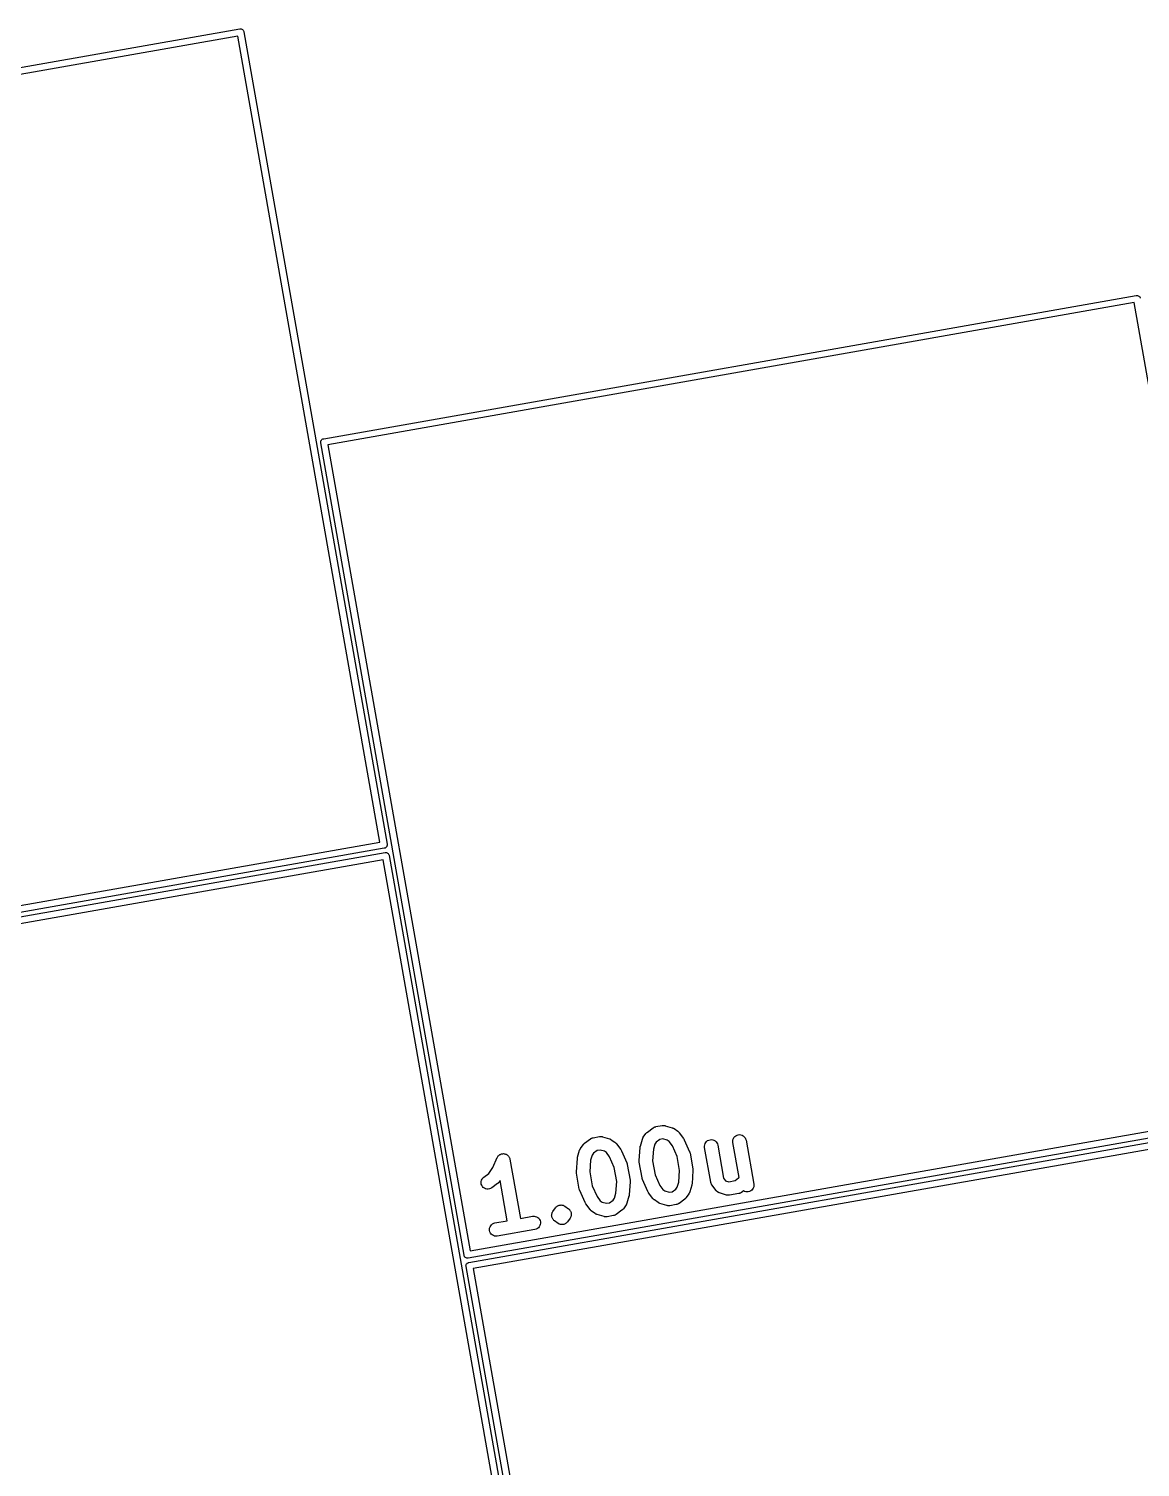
# Model space of a CAD drawing. Extents: x 61 to 358, y -137 to -43.
# Drawn here: x 304.44 to 329.75, y -76.73 to -43.97 of the extents above; entities that cross this region are included whole.
import ezdxf

# ---------------------------------------------------------------- set-up
doc = ezdxf.new("R2010")
doc.units = 0
doc.header["$MEASUREMENT"] = 0
doc.layers.add('BLACK', color=7, linetype='CONTINUOUS')

msp = doc.modelspace()

# ---------------------------------------------------------------- linework, layer by layer
at = {"layer": 'BLACK', "linetype": 'CONTINUOUS'}
for p, q in [((290.737, -47.2378), (309.241, -43.9752)), ((309.196, -44.1379), (290.835, -47.3753)), ((312.433, -62.4982), (309.196, -44.1379)), ((309.241, -43.9752), (309.244, -43.9742)), ((309.244, -43.9742), (309.248, -43.9739)), ((309.248, -43.9739), (309.251, -43.9737)), ((309.248, -43.9739), (309.248, -43.9739)), ((309.251, -43.9737), (309.259, -43.9731)), ((309.259, -43.9731), (309.274, -43.9749)), ((309.274, -43.9749), (309.288, -43.9795)), ((309.288, -43.9795), (309.301, -43.9869)), ((309.301, -43.9869), (309.313, -43.9967)), ((309.313, -43.9967), (309.322, -44.0085)), ((309.322, -44.0085), (309.329, -44.0219)), ((309.329, -44.0219), (309.332, -44.0327)), ((309.332, -44.0327), (309.332, -44.0327)), ((309.332, -44.0327), (309.333, -44.0363)), ((309.333, -44.0363), (309.333, -44.04)), ((309.333, -44.04), (312.596, -62.5431)), ((311.152, -53.3101), (329.655, -50.0475)), ((329.655, -50.0475), (329.659, -50.0465)), ((329.659, -50.0465), (329.662, -50.0462)), ((329.662, -50.0462), (329.666, -50.0459)), ((329.662, -50.0462), (329.662, -50.0462)), ((329.666, -50.0459), (329.674, -50.0454)), ((329.674, -50.0454), (329.689, -50.0471)), ((329.689, -50.0471), (329.703, -50.0518)), ((329.703, -50.0518), (329.716, -50.0592)), ((329.716, -50.0592), (329.727, -50.069)), ((329.727, -50.069), (329.737, -50.0808)), ((329.737, -50.0808), (329.743, -50.0941)), ((329.743, -50.0941), (329.746, -50.105)), ((329.746, -50.105), (329.746, -50.105)), ((329.746, -50.105), (329.747, -50.1086)), ((329.747, -50.1086), (329.748, -50.1123)), ((329.61, -50.2102), (311.25, -53.4476)), ((332.848, -68.5705), (329.61, -50.2102)), ((311.085, -53.3841), (311.087, -53.3692)), ((311.086, -53.3991), (311.085, -53.3841)), ((311.087, -53.4027), (311.086, -53.3991)), ((311.087, -53.3692), (311.091, -53.355)), ((311.091, -53.355), (311.099, -53.3419)), ((311.099, -53.3419), (311.109, -53.3305)), ((311.109, -53.3305), (311.12, -53.3212)), ((311.12, -53.3212), (311.134, -53.3144)), ((311.134, -53.3144), (311.145, -53.3114)), ((311.145, -53.3114), (311.148, -53.3104)), ((311.145, -53.3114), (311.145, -53.3114)), ((311.148, -53.3104), (311.152, -53.3101)), ((314.35, -71.9058), (311.087, -53.4027)), ((311.25, -53.4476), (314.487, -71.808)), ((294.073, -65.7357), (312.433, -62.4982)), ((312.596, -62.5431), (312.597, -62.5468)), ((312.598, -62.5617), (312.596, -62.5766)), ((312.597, -62.5468), (312.597, -62.5505)), ((312.597, -62.5505), (312.597, -62.5505)), ((312.597, -62.5505), (312.598, -62.5617)), ((312.531, -62.6357), (294.028, -65.8983)), ((294.045, -65.9984), (312.549, -62.7358)), ((312.504, -62.8985), (294.143, -66.1359)), ((315.741, -81.2588), (312.504, -62.8985)), ((312.535, -62.6355), (312.531, -62.6357)), ((312.538, -62.6344), (312.535, -62.6355)), ((312.549, -62.6314), (312.538, -62.6344)), ((312.538, -62.6344), (312.538, -62.6344)), ((312.562, -62.6246), (312.549, -62.6314)), ((312.549, -62.7358), (312.552, -62.7348)), ((312.552, -62.7348), (312.556, -62.7345)), ((312.556, -62.7345), (312.559, -62.7342)), ((312.556, -62.7345), (312.556, -62.7345)), ((312.559, -62.7342), (312.567, -62.7336)), ((312.574, -62.6154), (312.562, -62.6246)), ((312.567, -62.7336), (312.582, -62.7354)), ((312.584, -62.604), (312.574, -62.6154)), ((312.582, -62.7354), (312.596, -62.7401)), ((312.589, -62.595), (312.584, -62.6034)), ((312.584, -62.6034), (312.584, -62.604)), ((312.591, -62.5909), (312.589, -62.595)), ((312.594, -62.5821), (312.591, -62.5909)), ((312.596, -62.5766), (312.594, -62.5821)), ((312.596, -62.7401), (312.609, -62.7475)), ((312.609, -62.7475), (312.621, -62.7572)), ((312.621, -62.7572), (312.63, -62.7691)), ((312.63, -62.7691), (312.637, -62.7824)), ((312.637, -62.7824), (312.64, -62.7933)), ((312.64, -62.7933), (312.64, -62.7933)), ((312.64, -62.7933), (312.641, -62.7969)), ((312.641, -62.7969), (312.641, -62.8006)), ((312.641, -62.8006), (315.904, -81.3037)), ((332.945, -68.708), (314.442, -71.9706)), ((314.487, -71.808), (332.848, -68.5705)), ((314.46, -72.0707), (332.963, -68.8081)), ((332.918, -68.9708), (314.558, -72.2082)), ((318.497, -69.1275), (318.502, -69.1207)), ((318.502, -69.1207), (318.507, -69.1164)), ((318.507, -69.1164), (318.511, -69.1116)), ((318.511, -69.1116), (318.518, -69.1064)), ((318.518, -69.1064), (318.524, -69.1007)), ((318.524, -69.1007), (318.655, -69.004)), ((318.655, -69.004), (318.656, -69.0028)), ((318.656, -69.0028), (318.66, -69.0005)), ((318.66, -69.0005), (318.664, -68.9978)), ((318.664, -68.9978), (318.673, -68.9931)), ((318.673, -68.9931), (318.682, -68.9878)), ((318.682, -68.9878), (318.686, -68.9864)), ((318.686, -68.9864), (318.69, -68.9843)), ((318.69, -68.9843), (318.7, -68.9815)), ((318.7, -68.9815), (318.71, -68.9782)), ((318.71, -68.9782), (318.715, -68.9776)), ((318.715, -68.9776), (318.719, -68.9764)), ((318.719, -68.9764), (318.862, -68.9511)), ((318.862, -68.9511), (318.864, -68.9508)), ((318.864, -68.9508), (318.868, -68.9505)), ((318.868, -68.9505), (318.873, -68.9496)), ((318.873, -68.9496), (318.883, -68.9496)), ((318.883, -68.9496), (318.894, -68.9489)), ((318.894, -68.9489), (318.898, -68.9495)), ((318.898, -68.9495), (318.903, -68.9495)), ((318.903, -68.9495), (318.913, -68.9515)), ((318.913, -68.9515), (318.923, -68.9529)), ((318.923, -68.9529), (318.927, -68.9543)), ((318.927, -68.9543), (318.932, -68.9552)), ((318.932, -68.9552), (319.087, -69.0014)), ((319.087, -69.0014), (319.089, -69.002)), ((319.089, -69.002), (319.097, -69.0054)), ((319.097, -69.0054), (319.105, -69.0081)), ((319.105, -69.0081), (319.111, -69.0112)), ((319.111, -69.0112), (319.117, -69.0136)), ((319.117, -69.0136), (319.124, -69.0185)), ((319.124, -69.0185), (319.131, -69.0227)), ((319.131, -69.0227), (319.215, -69.0815)), ((319.215, -69.0815), (319.217, -69.0828)), ((319.217, -69.0828), (319.224, -69.0884)), ((319.224, -69.0884), (319.23, -69.0935)), ((319.23, -69.0935), (319.235, -69.0982)), ((319.235, -69.0982), (319.239, -69.1024)), ((319.239, -69.1024), (319.245, -69.1092)), ((319.245, -69.1092), (319.25, -69.1156)), ((319.25, -69.1156), (319.347, -69.2459)), ((317.002, -69.4718), (317.061, -69.3877)), ((317.061, -69.3877), (317.062, -69.386)), ((317.062, -69.386), (317.068, -69.3796)), ((317.068, -69.3796), (317.073, -69.3727)), ((317.073, -69.3727), (317.078, -69.3684)), ((317.078, -69.3684), (317.082, -69.3637)), ((317.082, -69.3637), (317.089, -69.3585)), ((317.089, -69.3585), (317.095, -69.3527)), ((317.095, -69.3527), (317.225, -69.2561)), ((317.225, -69.2561), (317.227, -69.2548)), ((317.227, -69.2548), (317.231, -69.2526)), ((317.231, -69.2526), (317.234, -69.2498)), ((317.234, -69.2498), (317.244, -69.2451)), ((317.244, -69.2451), (317.253, -69.2399)), ((317.253, -69.2399), (317.257, -69.2384)), ((317.257, -69.2384), (317.261, -69.2364)), ((317.261, -69.2364), (317.271, -69.2336)), ((317.271, -69.2336), (317.281, -69.2302)), ((317.281, -69.2302), (317.285, -69.2296)), ((317.285, -69.2296), (317.29, -69.2284)), ((317.29, -69.2284), (317.433, -69.2032)), ((317.433, -69.2032), (317.435, -69.2028)), ((317.435, -69.2028), (317.439, -69.2026)), ((317.439, -69.2026), (317.443, -69.2017)), ((317.443, -69.2017), (317.454, -69.2016)), ((317.454, -69.2016), (317.464, -69.201)), ((317.464, -69.201), (317.469, -69.2016)), ((317.469, -69.2016), (317.473, -69.2015)), ((317.473, -69.2015), (317.483, -69.2035)), ((317.483, -69.2035), (317.494, -69.2049)), ((317.494, -69.2049), (317.498, -69.2063)), ((317.498, -69.2063), (317.502, -69.2072)), ((317.502, -69.2072), (317.658, -69.2535)), ((317.658, -69.2535), (317.66, -69.2541)), ((317.66, -69.2541), (317.668, -69.2574)), ((317.668, -69.2574), (317.676, -69.2601)), ((317.676, -69.2601), (317.682, -69.2632)), ((317.682, -69.2632), (317.687, -69.2657)), ((317.687, -69.2657), (317.694, -69.2705)), ((317.694, -69.2705), (317.702, -69.2747)), ((317.702, -69.2747), (317.786, -69.3336)), ((317.786, -69.3336), (317.788, -69.3348)), ((317.788, -69.3348), (317.794, -69.3405)), ((317.794, -69.3405), (317.801, -69.3456)), ((317.801, -69.3456), (317.805, -69.3503)), ((317.805, -69.3503), (317.81, -69.3545)), ((317.81, -69.3545), (317.815, -69.3613)), ((317.815, -69.3613), (317.821, -69.3676)), ((317.821, -69.3676), (317.918, -69.4979)), ((318.337, -69.7505), (318.358, -69.452)), ((318.358, -69.4485), (318.361, -69.4345)), ((318.358, -69.4492), (318.358, -69.4485)), ((318.358, -69.4499), (318.358, -69.4492)), ((318.358, -69.452), (318.358, -69.4499)), ((318.361, -69.4345), (318.363, -69.4206)), ((318.363, -69.4206), (318.364, -69.42)), ((318.364, -69.4193), (318.41, -69.2637)), ((318.364, -69.42), (318.364, -69.4193)), ((318.41, -69.2637), (318.411, -69.2617)), ((318.411, -69.2617), (318.414, -69.2538)), ((318.414, -69.2538), (318.417, -69.2457)), ((318.417, -69.2457), (318.42, -69.2401)), ((318.42, -69.2401), (318.422, -69.2343)), ((318.422, -69.2343), (318.427, -69.2272)), ((318.427, -69.2272), (318.431, -69.2198)), ((318.431, -69.2198), (318.49, -69.1357)), ((318.49, -69.1357), (318.491, -69.134)), ((318.491, -69.134), (318.497, -69.1275)), ((318.695, -69.3743), (318.661, -69.4901)), ((318.726, -69.3308), (318.695, -69.3743)), ((318.807, -69.2703), (318.726, -69.3308)), ((318.879, -69.2576), (318.807, -69.2703)), ((318.977, -69.2865), (318.879, -69.2576)), ((319.02, -69.317), (318.977, -69.2865)), ((319.092, -69.4141), (319.02, -69.317)), ((319.2, -69.6549), (319.092, -69.4141)), ((319.347, -69.2459), (319.348, -69.2476)), ((319.348, -69.2476), (319.349, -69.2482)), ((319.349, -69.2482), (319.349, -69.2488)), ((319.349, -69.2488), (319.356, -69.2611)), ((319.356, -69.2611), (319.363, -69.2733)), ((319.363, -69.2733), (319.363, -69.274)), ((319.363, -69.274), (319.364, -69.2746)), ((319.364, -69.2746), (319.486, -69.5479)), ((319.825, -69.4198), (319.829, -69.3903)), ((319.827, -69.4495), (319.825, -69.4198)), ((319.827, -69.4516), (319.827, -69.4495)), ((319.966, -70.2377), (319.827, -69.4516)), ((319.829, -69.3903), (319.838, -69.3621)), ((319.838, -69.3621), (319.853, -69.3364)), ((319.853, -69.3364), (319.873, -69.314)), ((319.873, -69.314), (319.896, -69.2958)), ((319.896, -69.2958), (319.923, -69.2826)), ((319.923, -69.2826), (319.952, -69.2748)), ((319.952, -69.2748), (319.981, -69.2727)), ((319.981, -69.2727), (320.011, -69.2765)), ((320.011, -69.2765), (320.039, -69.2859)), ((320.039, -69.2859), (320.065, -69.3006)), ((320.065, -69.3006), (320.087, -69.32)), ((320.087, -69.32), (320.106, -69.3434)), ((320.106, -69.3434), (320.119, -69.37)), ((320.119, -69.37), (320.127, -69.3986)), ((320.127, -69.3986), (320.26, -70.1494)), ((320.468, -69.3064), (320.472, -69.2769)), ((320.47, -69.336), (320.468, -69.3064)), ((320.47, -69.3381), (320.47, -69.336)), ((320.611, -70.1336), (320.47, -69.3381)), ((320.472, -69.2769), (320.482, -69.2487)), ((320.482, -69.2487), (320.496, -69.223)), ((320.496, -69.223), (320.516, -69.2006)), ((320.516, -69.2006), (320.54, -69.1824)), ((320.54, -69.1824), (320.566, -69.1692)), ((320.566, -69.1692), (320.595, -69.1614)), ((320.595, -69.1614), (320.625, -69.1593)), ((320.625, -69.1593), (320.654, -69.1631)), ((320.654, -69.1631), (320.682, -69.1724)), ((320.682, -69.1724), (320.708, -69.1871)), ((320.708, -69.1871), (320.731, -69.2066)), ((320.731, -69.2066), (320.749, -69.23)), ((320.749, -69.23), (320.762, -69.2566)), ((320.762, -69.2566), (320.77, -69.2852)), ((320.77, -69.2852), (320.947, -70.2858)), ((315.005, -69.9085), (315.104, -69.6827)), ((315.104, -69.6827), (315.105, -69.681)), ((315.105, -69.6808), (315.112, -69.6682)), ((315.105, -69.681), (315.105, -69.6808)), ((315.105, -69.681), (315.105, -69.681)), ((315.105, -69.681), (315.105, -69.681)), ((315.112, -69.6682), (315.12, -69.6552)), ((315.12, -69.655), (315.129, -69.6443)), ((315.12, -69.6551), (315.12, -69.655)), ((315.12, -69.6552), (315.12, -69.6551)), ((315.129, -69.6443), (315.139, -69.6328)), ((315.139, -69.6327), (315.151, -69.6241)), ((315.139, -69.6328), (315.139, -69.6327)), ((315.139, -69.6328), (315.139, -69.6328)), ((315.151, -69.6241), (315.163, -69.6147)), ((315.163, -69.6146), (315.176, -69.6082)), ((315.163, -69.6147), (315.163, -69.6146)), ((315.163, -69.6146), (315.163, -69.6146)), ((315.176, -69.6082), (315.189, -69.6015)), ((315.189, -69.6015), (315.189, -69.6014)), ((315.189, -69.6014), (315.19, -69.6014)), ((315.19, -69.6014), (315.203, -69.5976)), ((315.203, -69.5976), (315.218, -69.5937)), ((315.218, -69.5936), (315.233, -69.5926)), ((315.218, -69.5937), (315.218, -69.5936)), ((315.218, -69.5937), (315.218, -69.5937)), ((315.233, -69.5926), (315.248, -69.5916)), ((315.248, -69.5916), (315.248, -69.5916)), ((315.248, -69.5916), (315.262, -69.5934)), ((315.248, -69.5916), (315.248, -69.5916)), ((315.262, -69.5934), (315.277, -69.5953)), ((315.277, -69.5953), (315.277, -69.5954)), ((315.277, -69.5954), (315.277, -69.5954)), ((315.277, -69.5954), (315.291, -69.5999)), ((315.291, -69.5999), (315.305, -69.6047)), ((315.305, -69.6047), (315.306, -69.6048)), ((315.306, -69.6048), (315.306, -69.6048)), ((315.306, -69.6048), (315.318, -69.6118)), ((315.318, -69.6118), (315.331, -69.6194)), ((315.331, -69.6194), (315.331, -69.6195)), ((315.331, -69.6195), (315.331, -69.6195)), ((315.331, -69.6195), (315.342, -69.6286)), ((315.342, -69.6286), (315.354, -69.6388)), ((315.354, -69.6388), (315.354, -69.6389)), ((315.354, -69.6389), (315.354, -69.639)), ((315.354, -69.639), (315.363, -69.65)), ((315.363, -69.65), (315.372, -69.6623)), ((315.372, -69.6623), (315.372, -69.6624)), ((315.372, -69.6624), (315.372, -69.6625)), ((315.372, -69.6625), (315.379, -69.6751)), ((315.379, -69.6751), (315.386, -69.6888)), ((315.386, -69.6888), (315.386, -69.6889)), ((315.386, -69.6889), (315.386, -69.689)), ((315.386, -69.689), (315.389, -69.7029)), ((315.389, -69.7029), (315.394, -69.7175)), ((315.394, -69.7175), (315.632, -71.0682)), ((316.907, -70.0025), (316.929, -69.704)), ((316.929, -69.7005), (316.932, -69.6866)), ((316.929, -69.7012), (316.929, -69.7005)), ((316.929, -69.7019), (316.929, -69.7012)), ((316.929, -69.704), (316.929, -69.7019)), ((316.932, -69.6866), (316.934, -69.6727)), ((316.934, -69.6713), (316.981, -69.5158)), ((316.934, -69.672), (316.934, -69.6713)), ((316.934, -69.6727), (316.934, -69.672)), ((316.981, -69.5137), (316.985, -69.5059)), ((316.981, -69.5158), (316.981, -69.5137)), ((316.985, -69.5059), (316.987, -69.4977)), ((316.987, -69.4977), (316.991, -69.4922)), ((316.991, -69.4922), (316.993, -69.4863)), ((316.993, -69.4863), (316.998, -69.4793)), ((316.998, -69.4793), (317.002, -69.4718)), ((317.231, -69.7422), (317.213, -70.0052)), ((317.266, -69.6264), (317.231, -69.7422)), ((317.296, -69.5828), (317.266, -69.6264)), ((317.378, -69.5223), (317.296, -69.5828)), ((317.45, -69.5096), (317.378, -69.5223)), ((317.547, -69.5386), (317.45, -69.5096)), ((317.591, -69.5691), (317.547, -69.5386)), ((317.663, -69.6661), (317.591, -69.5691)), ((317.77, -69.907), (317.663, -69.6661)), ((317.918, -69.4979), (317.919, -69.4997)), ((317.919, -69.4997), (317.919, -69.5003)), ((317.919, -69.5003), (317.92, -69.5008)), ((317.92, -69.5008), (317.927, -69.5131)), ((317.927, -69.5131), (317.934, -69.5254)), ((317.934, -69.5254), (317.934, -69.5261)), ((317.934, -69.5261), (317.934, -69.5267)), ((317.934, -69.5267), (318.056, -69.7999)), ((318.337, -69.7532), (318.337, -69.7505)), ((318.337, -69.7559), (318.337, -69.7532)), ((318.337, -69.768), (318.337, -69.7559)), ((318.338, -69.7802), (318.337, -69.768)), ((318.661, -69.4901), (318.642, -69.7532)), ((318.642, -69.7532), (318.699, -70.0736)), ((319.256, -69.9753), (319.2, -69.6549)), ((319.486, -69.5479), (319.487, -69.5498)), ((319.487, -69.5498), (319.487, -69.5524)), ((319.487, -69.5524), (319.489, -69.5549)), ((319.489, -69.5549), (319.492, -69.5666)), ((319.492, -69.5666), (319.496, -69.5782)), ((319.496, -69.5782), (319.496, -69.5809)), ((319.496, -69.5809), (319.497, -69.5835)), ((319.497, -69.5835), (319.56, -69.9409)), ((314.799, -70.1259), (314.91, -70.044)), ((314.91, -70.044), (315.005, -69.9085)), ((316.908, -70.0052), (316.907, -70.0025)), ((316.907, -70.0079), (316.908, -70.0052)), ((316.908, -70.0201), (316.907, -70.0079)), ((316.908, -70.0322), (316.908, -70.0201)), ((316.909, -70.0349), (316.908, -70.0322)), ((316.909, -70.0376), (316.909, -70.0349)), ((316.909, -70.0397), (316.909, -70.0376)), ((316.972, -70.397), (316.909, -70.0397)), ((317.213, -70.0052), (317.269, -70.3256)), ((317.827, -70.2273), (317.77, -69.907)), ((318.056, -69.7999), (318.057, -69.8019)), ((318.057, -69.8019), (318.058, -69.8045)), ((318.058, -69.8045), (318.059, -69.8069)), ((318.059, -69.8069), (318.062, -69.8186)), ((318.062, -69.8186), (318.066, -69.8302)), ((318.066, -69.8302), (318.066, -69.8329)), ((318.066, -69.8329), (318.067, -69.8355)), ((318.067, -69.8355), (318.13, -70.1929)), ((318.338, -69.7829), (318.338, -69.7802)), ((318.338, -69.7856), (318.338, -69.7829)), ((318.339, -69.7877), (318.338, -69.7856)), ((318.402, -70.145), (318.339, -69.7877)), ((318.699, -70.0736), (318.806, -70.3145)), ((319.238, -70.2384), (319.256, -69.9753)), ((319.562, -69.978), (319.54, -70.2765)), ((319.56, -69.9409), (319.56, -69.943)), ((319.56, -69.943), (319.56, -69.9457)), ((319.56, -69.9457), (319.561, -69.9483)), ((319.561, -69.9483), (319.561, -69.9605)), ((319.561, -69.9605), (319.562, -69.9726)), ((319.562, -69.9726), (319.561, -69.9753)), ((319.561, -69.9753), (319.562, -69.978)), ((314.738, -70.2552), (314.74, -70.2255)), ((314.742, -70.2846), (314.738, -70.2552)), ((314.74, -70.2255), (314.747, -70.1966)), ((314.752, -70.3127), (314.742, -70.2846)), ((314.747, -70.1966), (314.76, -70.1698)), ((314.767, -70.3383), (314.752, -70.3127)), ((314.76, -70.1698), (314.777, -70.1459)), ((314.787, -70.3605), (314.767, -70.3383)), ((314.777, -70.1459), (314.799, -70.1259)), ((314.811, -70.3784), (314.787, -70.3605)), ((314.838, -70.3913), (314.811, -70.3784)), ((314.866, -70.3989), (314.838, -70.3913)), ((314.896, -70.4006), (314.866, -70.3989)), ((314.925, -70.3966), (314.896, -70.4006)), ((314.954, -70.387), (314.925, -70.3966)), ((314.979, -70.372), (314.954, -70.387)), ((314.981, -70.3708), (314.979, -70.372)), ((315.111, -70.2741), (314.981, -70.3708)), ((315.118, -70.2683), (315.111, -70.2741)), ((315.125, -70.2631), (315.118, -70.2683)), ((315.129, -70.2584), (315.125, -70.2631)), ((315.133, -70.2541), (315.129, -70.2584)), ((315.139, -70.2472), (315.133, -70.2541)), ((315.144, -70.2408), (315.139, -70.2472)), ((315.145, -70.2391), (315.144, -70.2408)), ((315.17, -70.2042), (315.145, -70.2391)), ((315.332, -71.1212), (315.17, -70.2042)), ((316.973, -70.3997), (316.972, -70.397)), ((316.973, -70.4024), (316.973, -70.3997)), ((316.977, -70.4139), (316.973, -70.4024)), ((316.98, -70.4257), (316.977, -70.4139)), ((316.982, -70.4281), (316.98, -70.4257)), ((316.982, -70.4307), (316.982, -70.4281)), ((316.983, -70.4327), (316.982, -70.4307)), ((317.105, -70.7059), (316.983, -70.4327)), ((317.269, -70.3256), (317.377, -70.5665)), ((317.808, -70.4904), (317.827, -70.2273)), ((318.132, -70.2301), (318.111, -70.5286)), ((318.13, -70.1929), (318.131, -70.195)), ((318.131, -70.195), (318.131, -70.1977)), ((318.131, -70.1977), (318.131, -70.2004)), ((318.131, -70.2004), (318.132, -70.2125)), ((318.132, -70.2125), (318.132, -70.2247)), ((318.132, -70.2247), (318.132, -70.2274)), ((318.132, -70.2274), (318.132, -70.2301)), ((318.403, -70.1476), (318.402, -70.145)), ((318.403, -70.1503), (318.403, -70.1476)), ((318.407, -70.1619), (318.403, -70.1503)), ((318.41, -70.1737), (318.407, -70.1619)), ((318.411, -70.1761), (318.41, -70.1737)), ((318.412, -70.1787), (318.411, -70.1761)), ((318.413, -70.1806), (318.412, -70.1787)), ((318.535, -70.4539), (318.413, -70.1806)), ((318.806, -70.3145), (318.878, -70.4115)), ((318.878, -70.4115), (318.922, -70.442)), ((319.091, -70.4582), (319.173, -70.3977)), ((319.173, -70.3977), (319.203, -70.3542)), ((319.203, -70.3542), (319.238, -70.2384)), ((319.535, -70.3092), (319.488, -70.4648)), ((319.537, -70.294), (319.535, -70.3079)), ((319.535, -70.3079), (319.535, -70.3086)), ((319.535, -70.3086), (319.535, -70.3092)), ((319.54, -70.28), (319.537, -70.294)), ((319.54, -70.2765), (319.54, -70.2786)), ((319.54, -70.2786), (319.54, -70.2793)), ((319.54, -70.2793), (319.54, -70.28)), ((319.967, -70.242), (319.966, -70.2377)), ((319.967, -70.2465), (319.967, -70.242)), ((319.971, -70.2563), (319.967, -70.2465)), ((319.974, -70.2664), (319.971, -70.2563)), ((319.976, -70.2704), (319.974, -70.2664)), ((319.977, -70.2746), (319.976, -70.2704)), ((319.982, -70.2836), (319.977, -70.2746)), ((319.987, -70.2929), (319.982, -70.2836)), ((319.99, -70.2964), (319.987, -70.2929)), ((319.992, -70.3003), (319.99, -70.2964)), ((319.993, -70.302), (319.992, -70.3003)), ((320.09, -70.4324), (319.993, -70.302)), ((320.092, -70.4348), (320.09, -70.4324)), ((320.094, -70.4376), (320.092, -70.4348)), ((320.26, -70.1494), (320.305, -70.21)), ((320.305, -70.21), (320.377, -70.2315)), ((320.377, -70.2315), (320.52, -70.2062)), ((320.52, -70.2062), (320.602, -70.1457)), ((320.602, -70.1457), (320.611, -70.1336)), ((320.901, -70.4233), (320.878, -70.4415)), ((320.921, -70.401), (320.901, -70.4233)), ((320.936, -70.3752), (320.921, -70.401)), ((320.945, -70.347), (320.936, -70.3752)), ((320.949, -70.3176), (320.945, -70.347)), ((320.947, -70.2858), (320.947, -70.2879)), ((320.947, -70.2879), (320.949, -70.3176)), ((316.529, -70.7626), (316.529, -70.7625)), ((316.529, -70.7625), (316.53, -70.7625)), ((316.53, -70.7625), (316.544, -70.7615)), ((316.53, -70.7625), (316.53, -70.7625)), ((316.544, -70.7615), (316.559, -70.7605)), ((316.559, -70.7605), (316.559, -70.7605)), ((316.559, -70.7605), (316.559, -70.7605)), ((316.559, -70.7605), (316.56, -70.7605)), ((316.559, -70.7605), (316.559, -70.7605)), ((316.56, -70.7605), (316.574, -70.7623)), ((316.574, -70.7623), (316.588, -70.7641)), ((317.106, -70.7065), (317.105, -70.7059)), ((317.106, -70.7072), (317.106, -70.7065)), ((317.113, -70.7194), (317.106, -70.7072)), ((317.12, -70.7318), (317.113, -70.7194)), ((317.12, -70.7323), (317.12, -70.7318)), ((317.121, -70.7329), (317.12, -70.7323)), ((317.122, -70.7346), (317.121, -70.7329)), ((317.219, -70.865), (317.122, -70.7346)), ((317.377, -70.5665), (317.449, -70.6635)), ((317.449, -70.6635), (317.492, -70.694)), ((317.492, -70.694), (317.59, -70.723)), ((317.59, -70.723), (317.662, -70.7103)), ((317.662, -70.7103), (317.743, -70.6498)), ((317.743, -70.6498), (317.774, -70.6062)), ((317.774, -70.6062), (317.808, -70.4904)), ((318.038, -70.7608), (317.979, -70.8449)), ((318.042, -70.7533), (318.038, -70.7608)), ((318.047, -70.7462), (318.042, -70.7533)), ((318.049, -70.7404), (318.047, -70.7462)), ((318.052, -70.7349), (318.049, -70.7404)), ((318.055, -70.7267), (318.052, -70.7349)), ((318.058, -70.7189), (318.055, -70.7267)), ((318.059, -70.7168), (318.058, -70.7189)), ((318.105, -70.5613), (318.059, -70.7168)), ((318.106, -70.5599), (318.105, -70.5606)), ((318.105, -70.5606), (318.105, -70.5613)), ((318.108, -70.546), (318.106, -70.5599)), ((318.111, -70.5321), (318.108, -70.546)), ((318.111, -70.5286), (318.111, -70.5307)), ((318.111, -70.5307), (318.111, -70.5314)), ((318.111, -70.5314), (318.111, -70.5321)), ((318.535, -70.4545), (318.535, -70.4539)), ((318.535, -70.4552), (318.535, -70.4545)), ((318.542, -70.4674), (318.535, -70.4552)), ((318.549, -70.4797), (318.542, -70.4674)), ((318.55, -70.4803), (318.549, -70.4797)), ((318.55, -70.4809), (318.55, -70.4803)), ((318.551, -70.4826), (318.55, -70.4809)), ((318.648, -70.6129), (318.551, -70.4826)), ((318.654, -70.6193), (318.648, -70.6129)), ((318.659, -70.6261), (318.654, -70.6193)), ((318.664, -70.6303), (318.659, -70.6261)), ((318.668, -70.635), (318.664, -70.6303)), ((318.675, -70.6401), (318.668, -70.635)), ((318.681, -70.6458), (318.675, -70.6401)), ((318.683, -70.647), (318.681, -70.6458)), ((318.767, -70.7059), (318.683, -70.647)), ((318.775, -70.7101), (318.767, -70.7059)), ((318.782, -70.7149), (318.775, -70.7101)), ((318.787, -70.7173), (318.782, -70.7149)), ((318.793, -70.7205), (318.787, -70.7173)), ((318.801, -70.7231), (318.793, -70.7205)), ((318.809, -70.7265), (318.801, -70.7231)), ((318.811, -70.7271), (318.809, -70.7265)), ((318.967, -70.7734), (318.811, -70.7271)), ((318.922, -70.442), (319.019, -70.471)), ((319.019, -70.471), (319.091, -70.4582)), ((319.179, -70.7522), (319.037, -70.7774)), ((319.184, -70.751), (319.179, -70.7522)), ((319.188, -70.7504), (319.184, -70.751)), ((319.198, -70.747), (319.188, -70.7504)), ((319.208, -70.7442), (319.198, -70.747)), ((319.212, -70.7421), (319.208, -70.7442)), ((319.216, -70.7407), (319.212, -70.7421)), ((319.225, -70.7355), (319.216, -70.7407)), ((319.235, -70.7308), (319.225, -70.7355)), ((319.238, -70.728), (319.235, -70.7308)), ((319.242, -70.7257), (319.238, -70.728)), ((319.244, -70.7245), (319.242, -70.7257)), ((319.374, -70.6278), (319.244, -70.7245)), ((319.38, -70.6221), (319.374, -70.6278)), ((319.387, -70.6169), (319.38, -70.6221)), ((319.391, -70.6121), (319.387, -70.6169)), ((319.396, -70.6078), (319.391, -70.6121)), ((319.401, -70.601), (319.396, -70.6078)), ((319.407, -70.5946), (319.401, -70.601)), ((319.408, -70.5928), (319.407, -70.5946)), ((319.467, -70.5087), (319.408, -70.5928)), ((319.471, -70.5013), (319.467, -70.5087)), ((319.476, -70.4942), (319.471, -70.5013)), ((319.479, -70.4884), (319.476, -70.4942)), ((319.482, -70.4828), (319.479, -70.4884)), ((319.484, -70.4747), (319.482, -70.4828)), ((319.488, -70.4668), (319.484, -70.4747)), ((319.488, -70.4648), (319.488, -70.4668)), ((320.102, -70.4458), (320.094, -70.4376)), ((320.11, -70.4544), (320.102, -70.4458)), ((320.113, -70.4564), (320.11, -70.4544)), ((320.115, -70.4587), (320.113, -70.4564)), ((320.125, -70.4652), (320.115, -70.4587)), ((320.134, -70.4722), (320.125, -70.4652)), ((320.137, -70.4736), (320.134, -70.4722)), ((320.14, -70.4754), (320.137, -70.4736)), ((320.15, -70.48), (320.14, -70.4754)), ((320.161, -70.4849), (320.15, -70.48)), ((320.164, -70.4857), (320.161, -70.4849)), ((320.167, -70.487), (320.164, -70.4857)), ((320.169, -70.4877), (320.167, -70.487)), ((320.325, -70.5339), (320.169, -70.4877)), ((320.329, -70.5348), (320.325, -70.5339)), ((320.333, -70.5362), (320.329, -70.5348)), ((320.343, -70.5376), (320.333, -70.5362)), ((320.354, -70.5396), (320.343, -70.5376)), ((320.358, -70.5396), (320.354, -70.5396)), ((320.363, -70.5402), (320.358, -70.5396)), ((320.373, -70.5395), (320.363, -70.5402)), ((320.383, -70.5395), (320.373, -70.5395)), ((320.388, -70.5386), (320.383, -70.5395)), ((320.392, -70.5383), (320.388, -70.5386)), ((320.394, -70.5379), (320.392, -70.5383)), ((320.609, -70.5001), (320.394, -70.5379)), ((320.613, -70.4989), (320.609, -70.5001)), ((320.618, -70.4983), (320.613, -70.4989)), ((320.627, -70.4949), (320.618, -70.4983)), ((320.637, -70.4921), (320.627, -70.4949)), ((320.641, -70.4901), (320.637, -70.4921)), ((320.646, -70.4886), (320.641, -70.4901)), ((320.655, -70.4834), (320.646, -70.4886)), ((320.664, -70.4787), (320.655, -70.4834)), ((320.668, -70.476), (320.664, -70.4787)), ((320.671, -70.4737), (320.668, -70.476)), ((320.673, -70.4724), (320.671, -70.4737)), ((320.716, -70.4407), (320.673, -70.4724)), ((320.735, -70.4515), (320.716, -70.4407)), ((320.763, -70.4608), (320.735, -70.4515)), ((320.793, -70.4646), (320.763, -70.4608)), ((320.822, -70.4625), (320.793, -70.4646)), ((320.851, -70.4547), (320.822, -70.4625)), ((320.878, -70.4415), (320.851, -70.4547)), ((315.632, -71.0682), (315.91, -71.0191)), ((315.91, -71.0191), (315.913, -71.0187)), ((315.913, -71.0187), (315.942, -71.0169)), ((315.942, -71.0169), (315.972, -71.0208)), ((315.972, -71.0208), (316, -71.0304)), ((316, -71.0304), (316.026, -71.0452)), ((316.026, -71.0452), (316.048, -71.0648)), ((316.048, -71.0648), (316.066, -71.0884)), ((316.066, -71.0884), (316.079, -71.115)), ((316.344, -70.9921), (316.346, -70.9778)), ((316.344, -70.9926), (316.344, -70.9921)), ((316.344, -70.9932), (316.344, -70.9926)), ((316.345, -71.0074), (316.344, -70.9932)), ((316.346, -71.0218), (316.345, -71.0074)), ((316.346, -70.9778), (316.347, -70.9636)), ((316.346, -71.0223), (316.346, -71.0218)), ((316.346, -71.0228), (316.346, -71.0223)), ((316.35, -71.0366), (316.346, -71.0228)), ((316.347, -70.9631), (316.348, -70.9626)), ((316.347, -70.9636), (316.347, -70.9631)), ((316.348, -70.9626), (316.352, -70.949)), ((316.353, -71.0505), (316.35, -71.0366)), ((316.352, -70.949), (316.357, -70.9354)), ((316.354, -71.051), (316.353, -71.0505)), ((316.354, -71.0515), (316.354, -71.051)), ((316.36, -71.0642), (316.354, -71.0515)), ((316.357, -70.9344), (316.364, -70.922)), ((316.357, -70.9349), (316.357, -70.9344)), ((316.357, -70.9354), (316.357, -70.9349)), ((316.367, -71.0772), (316.36, -71.0642)), ((316.364, -70.922), (316.371, -70.9095)), ((316.367, -71.0776), (316.367, -71.0772)), ((316.367, -71.0781), (316.367, -71.0776)), ((316.376, -71.0893), (316.367, -71.0781)), ((316.371, -70.9095), (316.43, -70.8254)), ((316.385, -71.1008), (316.376, -71.0893)), ((316.43, -70.8254), (316.431, -70.8246)), ((316.431, -70.8237), (316.441, -70.8128)), ((316.431, -70.8241), (316.431, -70.8237)), ((316.431, -70.8245), (316.431, -70.8241)), ((316.431, -70.8241), (316.431, -70.8241)), ((316.431, -70.8241), (316.431, -70.8241)), ((316.431, -70.8246), (316.431, -70.8245)), ((316.431, -70.8245), (316.431, -70.8245)), ((316.441, -70.8128), (316.45, -70.8021)), ((316.45, -70.8019), (316.451, -70.8017)), ((316.45, -70.8021), (316.45, -70.8019)), ((316.451, -70.8014), (316.462, -70.7925)), ((316.451, -70.8016), (316.451, -70.8014)), ((316.451, -70.8017), (316.451, -70.8016)), ((316.462, -70.7925), (316.474, -70.7839)), ((316.474, -70.7834), (316.475, -70.7833)), ((316.474, -70.7836), (316.474, -70.7834)), ((316.474, -70.7837), (316.474, -70.7836)), ((316.474, -70.7839), (316.474, -70.7837)), ((316.475, -70.7833), (316.488, -70.7769)), ((316.488, -70.7769), (316.5, -70.7705)), ((316.5, -70.7705), (316.501, -70.7705)), ((316.501, -70.7702), (316.515, -70.7664)), ((316.501, -70.7703), (316.501, -70.7702)), ((316.501, -70.7705), (316.501, -70.7703)), ((316.501, -70.7703), (316.501, -70.7703)), ((316.515, -70.7664), (316.529, -70.7626)), ((316.529, -70.7626), (316.529, -70.7626)), ((316.588, -70.7641), (316.588, -70.7642)), ((316.588, -70.7642), (316.589, -70.7642)), ((316.589, -70.7642), (316.589, -70.7643)), ((316.589, -70.7643), (316.589, -70.7643)), ((316.589, -70.7643), (316.603, -70.7689)), ((316.603, -70.7689), (316.616, -70.7734)), ((316.616, -70.7734), (316.617, -70.7735)), ((316.617, -70.7735), (316.617, -70.7736)), ((316.617, -70.7736), (316.617, -70.7737)), ((316.617, -70.7737), (316.617, -70.7738)), ((316.617, -70.7738), (316.63, -70.7809)), ((316.63, -70.7809), (316.642, -70.788)), ((316.642, -70.788), (316.726, -70.8468)), ((316.764, -71.0591), (316.705, -71.1432)), ((316.726, -70.8468), (316.727, -70.8474)), ((316.727, -70.8474), (316.727, -70.8475)), ((316.727, -70.8475), (316.727, -70.8475)), ((316.727, -70.8475), (316.728, -70.8481)), ((316.728, -70.8481), (316.739, -70.8576)), ((316.739, -70.8576), (316.75, -70.867)), ((316.75, -70.867), (316.75, -70.8674)), ((316.75, -70.8674), (316.75, -70.8677)), ((316.75, -70.8677), (316.759, -70.8792)), ((316.759, -70.8792), (316.768, -70.8905)), ((316.771, -71.0466), (316.764, -71.0591)), ((316.768, -70.8905), (316.768, -70.8909)), ((316.768, -70.8909), (316.768, -70.8914)), ((316.768, -70.8914), (316.775, -70.9042)), ((316.778, -71.0341), (316.771, -71.0466)), ((316.775, -70.9042), (316.781, -70.9171)), ((316.783, -71.0196), (316.778, -71.0332)), ((316.778, -71.0332), (316.778, -71.0336)), ((316.778, -71.0336), (316.778, -71.0341)), ((316.781, -70.9171), (316.781, -70.9176)), ((316.781, -70.9176), (316.782, -70.9181)), ((316.782, -70.9181), (316.785, -70.9319)), ((316.787, -71.006), (316.783, -71.0196)), ((316.785, -70.9319), (316.789, -70.9457)), ((316.788, -71.0054), (316.787, -71.006)), ((316.789, -70.9907), (316.788, -71.0049)), ((316.788, -71.0049), (316.788, -71.0054)), ((316.789, -70.9457), (316.789, -70.9463)), ((316.789, -70.9463), (316.789, -70.9468)), ((316.789, -70.9468), (316.79, -70.961)), ((316.791, -70.9765), (316.789, -70.9907)), ((316.79, -70.961), (316.791, -70.9754)), ((316.791, -70.9754), (316.791, -70.9759)), ((316.791, -70.9759), (316.791, -70.9765)), ((317.224, -70.8713), (317.219, -70.865)), ((317.23, -70.8781), (317.224, -70.8713)), ((317.234, -70.8823), (317.23, -70.8781)), ((317.239, -70.887), (317.234, -70.8823)), ((317.245, -70.8921), (317.239, -70.887)), ((317.252, -70.8978), (317.245, -70.8921)), ((317.254, -70.899), (317.252, -70.8978)), ((317.338, -70.9579), (317.254, -70.899)), ((317.345, -70.9621), (317.338, -70.9579)), ((317.352, -70.9669), (317.345, -70.9621)), ((317.358, -70.9694), (317.352, -70.9669)), ((317.364, -70.9725), (317.358, -70.9694)), ((317.372, -70.9752), (317.364, -70.9725)), ((317.38, -70.9785), (317.372, -70.9752)), ((317.382, -70.9791), (317.38, -70.9785)), ((317.537, -71.0254), (317.382, -70.9791)), ((317.542, -71.0263), (317.537, -71.0254)), ((317.546, -71.0277), (317.542, -71.0263)), ((317.556, -71.0291), (317.546, -71.0277)), ((317.566, -71.0311), (317.556, -71.0291)), ((317.571, -71.031), (317.566, -71.0311)), ((317.575, -71.0316), (317.571, -71.031)), ((317.586, -71.031), (317.575, -71.0316)), ((317.596, -71.0309), (317.586, -71.031)), ((317.601, -71.03), (317.596, -71.0309)), ((317.605, -71.0298), (317.601, -71.03)), ((317.607, -71.0294), (317.605, -71.0298)), ((317.75, -71.0042), (317.607, -71.0294)), ((317.754, -71.003), (317.75, -71.0042)), ((317.759, -71.0024), (317.754, -71.003)), ((317.769, -70.999), (317.759, -71.0024)), ((317.779, -70.9962), (317.769, -70.999)), ((317.783, -70.9942), (317.779, -70.9962)), ((317.787, -70.9927), (317.783, -70.9942)), ((317.796, -70.9875), (317.787, -70.9927)), ((317.805, -70.9828), (317.796, -70.9875)), ((317.809, -70.98), (317.805, -70.9828)), ((317.813, -70.9778), (317.809, -70.98)), ((317.814, -70.9765), (317.813, -70.9778)), ((317.945, -70.8798), (317.814, -70.9765)), ((317.951, -70.8741), (317.945, -70.8798)), ((317.958, -70.8689), (317.951, -70.8741)), ((317.962, -70.8641), (317.958, -70.8689)), ((317.967, -70.8599), (317.962, -70.8641)), ((317.972, -70.853), (317.967, -70.8599)), ((317.978, -70.8466), (317.972, -70.853)), ((317.979, -70.8449), (317.978, -70.8466)), ((318.971, -70.7742), (318.967, -70.7734)), ((318.975, -70.7757), (318.971, -70.7742)), ((318.986, -70.777), (318.975, -70.7757)), ((318.996, -70.779), (318.986, -70.777)), ((319, -70.779), (318.996, -70.779)), ((319.005, -70.7796), (319, -70.779)), ((319.015, -70.7789), (319.005, -70.7796)), ((319.026, -70.7789), (319.015, -70.7789)), ((319.03, -70.778), (319.026, -70.7789)), ((319.034, -70.7777), (319.03, -70.778)), ((319.037, -70.7774), (319.034, -70.7777)), ((314.927, -71.3161), (314.931, -71.2866)), ((314.929, -71.3458), (314.927, -71.3161)), ((314.937, -71.3745), (314.929, -71.3458)), ((314.931, -71.2866), (314.94, -71.2584)), ((314.95, -71.4011), (314.937, -71.3745)), ((314.94, -71.2584), (314.955, -71.2325)), ((314.968, -71.4247), (314.95, -71.4011)), ((314.955, -71.2325), (314.974, -71.21)), ((314.974, -71.21), (314.998, -71.1917)), ((314.998, -71.1917), (315.024, -71.1783)), ((315.024, -71.1783), (315.053, -71.1703)), ((315.053, -71.1703), (315.332, -71.1212)), ((315.963, -71.3192), (315.106, -71.4705)), ((315.992, -71.3113), (315.963, -71.3192)), ((316.019, -71.2978), (315.992, -71.3113)), ((316.042, -71.2795), (316.019, -71.2978)), ((316.061, -71.257), (316.042, -71.2795)), ((316.076, -71.2312), (316.061, -71.257)), ((316.085, -71.2029), (316.076, -71.2312)), ((316.079, -71.115), (316.087, -71.1437)), ((316.089, -71.1734), (316.085, -71.2029)), ((316.087, -71.1437), (316.089, -71.1734)), ((316.385, -71.1012), (316.385, -71.1008)), ((316.385, -71.1016), (316.385, -71.1012)), ((316.396, -71.1109), (316.385, -71.1016)), ((316.407, -71.1205), (316.396, -71.1109)), ((316.408, -71.1211), (316.407, -71.1205)), ((316.409, -71.1217), (316.408, -71.1211)), ((316.408, -71.1211), (316.408, -71.1211)), ((316.408, -71.1211), (316.408, -71.1211)), ((316.493, -71.1806), (316.409, -71.1217)), ((316.505, -71.1876), (316.493, -71.1806)), ((316.518, -71.1948), (316.505, -71.1876)), ((316.518, -71.195), (316.518, -71.1948)), ((316.518, -71.1948), (316.518, -71.1948)), ((316.518, -71.1951), (316.518, -71.195)), ((316.519, -71.1952), (316.518, -71.1951)), ((316.532, -71.1997), (316.519, -71.1952)), ((316.546, -71.2042), (316.532, -71.1997)), ((316.546, -71.2043), (316.546, -71.2042)), ((316.546, -71.2044), (316.546, -71.2043)), ((316.547, -71.2044), (316.546, -71.2044)), ((316.547, -71.2045), (316.547, -71.2044)), ((316.561, -71.2062), (316.547, -71.2045)), ((316.575, -71.2081), (316.561, -71.2062)), ((316.576, -71.2081), (316.575, -71.2081)), ((316.591, -71.207), (316.576, -71.2081)), ((316.576, -71.2081), (316.576, -71.2081)), ((316.576, -71.2081), (316.576, -71.2081)), ((316.576, -71.2081), (316.576, -71.2081)), ((316.605, -71.2061), (316.591, -71.207)), ((316.606, -71.206), (316.605, -71.206)), ((316.605, -71.206), (316.605, -71.2061)), ((316.62, -71.2021), (316.606, -71.2059)), ((316.606, -71.2059), (316.606, -71.2059)), ((316.606, -71.2059), (316.606, -71.206)), ((316.634, -71.1984), (316.62, -71.2021)), ((316.635, -71.198), (316.634, -71.1981)), ((316.634, -71.1981), (316.634, -71.1982)), ((316.634, -71.1982), (316.634, -71.1983)), ((316.634, -71.1983), (316.634, -71.1984)), ((316.648, -71.1916), (316.635, -71.198)), ((316.66, -71.1853), (316.648, -71.1916)), ((316.661, -71.1851), (316.66, -71.1853)), ((316.673, -71.1759), (316.661, -71.1847)), ((316.661, -71.1847), (316.661, -71.1848)), ((316.661, -71.1848), (316.661, -71.185)), ((316.661, -71.185), (316.661, -71.1851)), ((316.684, -71.1672), (316.673, -71.1759)), ((316.685, -71.1666), (316.684, -71.1668)), ((316.684, -71.1668), (316.684, -71.167)), ((316.684, -71.167), (316.684, -71.1672)), ((316.694, -71.1557), (316.685, -71.1665)), ((316.685, -71.1665), (316.685, -71.1666)), ((316.704, -71.1449), (316.694, -71.1557)), ((316.705, -71.1432), (316.704, -71.144)), ((316.704, -71.144), (316.704, -71.144)), ((316.704, -71.144), (316.704, -71.1441)), ((316.704, -71.1441), (316.704, -71.1444)), ((316.704, -71.1444), (316.704, -71.1445)), ((316.704, -71.1445), (316.704, -71.1445)), ((316.704, -71.1445), (316.704, -71.1449)), ((314.991, -71.4443), (314.968, -71.4247)), ((315.016, -71.4592), (314.991, -71.4443)), ((315.044, -71.4688), (315.016, -71.4592)), ((315.074, -71.4727), (315.044, -71.4688)), ((315.104, -71.4708), (315.074, -71.4727)), ((315.106, -71.4705), (315.104, -71.4708)), ((314.35, -71.9095), (314.35, -71.9058)), ((314.351, -71.9131), (314.35, -71.9095)), ((314.351, -71.9132), (314.351, -71.9131)), ((314.354, -71.924), (314.351, -71.9132)), ((314.361, -71.9374), (314.354, -71.924)), ((314.37, -71.9492), (314.361, -71.9374)), ((314.381, -71.9582), (314.37, -71.9492)), ((314.382, -71.959), (314.381, -71.9582)), ((314.385, -71.9608), (314.382, -71.959)), ((314.395, -71.9663), (314.385, -71.9608)), ((314.399, -71.9676), (314.395, -71.9663)), ((314.409, -71.971), (314.399, -71.9676)), ((314.424, -71.9728), (314.409, -71.971)), ((314.435, -71.9719), (314.424, -71.9728)), ((314.439, -71.9716), (314.435, -71.9719)), ((314.435, -71.9719), (314.435, -71.9719)), ((314.442, -71.9706), (314.439, -71.9716)), ((314.442, -72.075), (314.453, -72.072)), ((314.453, -72.072), (314.456, -72.071)), ((314.453, -72.072), (314.453, -72.072)), ((314.456, -72.071), (314.46, -72.0707)), ((314.393, -72.1447), (314.395, -72.1298)), ((314.394, -72.1597), (314.393, -72.1447)), ((314.395, -72.1633), (314.394, -72.1597)), ((314.395, -72.1298), (314.399, -72.1155)), ((317.658, -90.6664), (314.395, -72.1633)), ((314.399, -72.1155), (314.407, -72.1025)), ((314.407, -72.1025), (314.417, -72.0911)), ((314.417, -72.0911), (314.428, -72.0818)), ((314.428, -72.0818), (314.442, -72.075)), ((314.558, -72.2082), (317.795, -90.5686))]:
    msp.add_line(p, q, dxfattribs=at)

doc.saveas('drawing.dxf')
